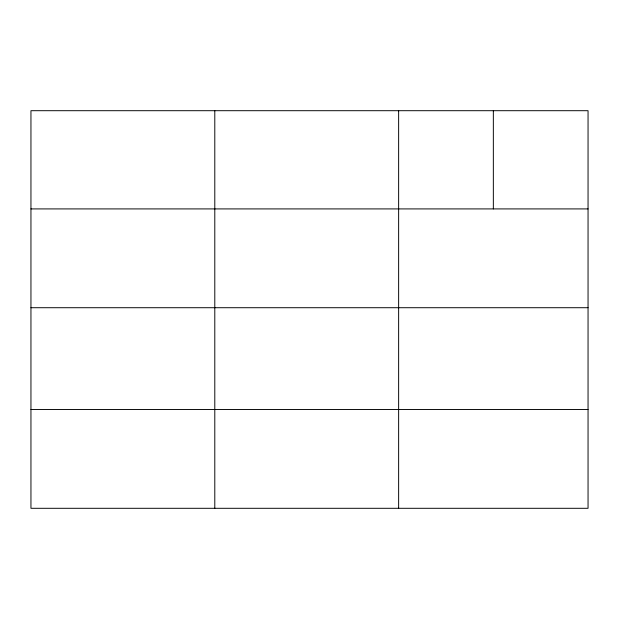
<?xml version="1.0" encoding="UTF-8"?>
<svg xmlns="http://www.w3.org/2000/svg" width="619" height="619" viewBox="0 0 619 619"><rect width="100%" height="100%" fill="white"/><g stroke="black" fill="none" stroke-linecap="round" stroke-linejoin="round"><path stroke-width="0.93" d="M588.05 307.713L588.05 110.7L30.95 110.7L30.95 508.3L588.05 508.3L588.05 307.713L30.95 307.713M30.95 208.913L588.05 208.913M30.95 409.507L588.05 409.507M493.343 110.7L493.343 208.913M398.636 110.7L398.636 508.3M214.793 110.7L214.793 508.3"/></g></svg>
